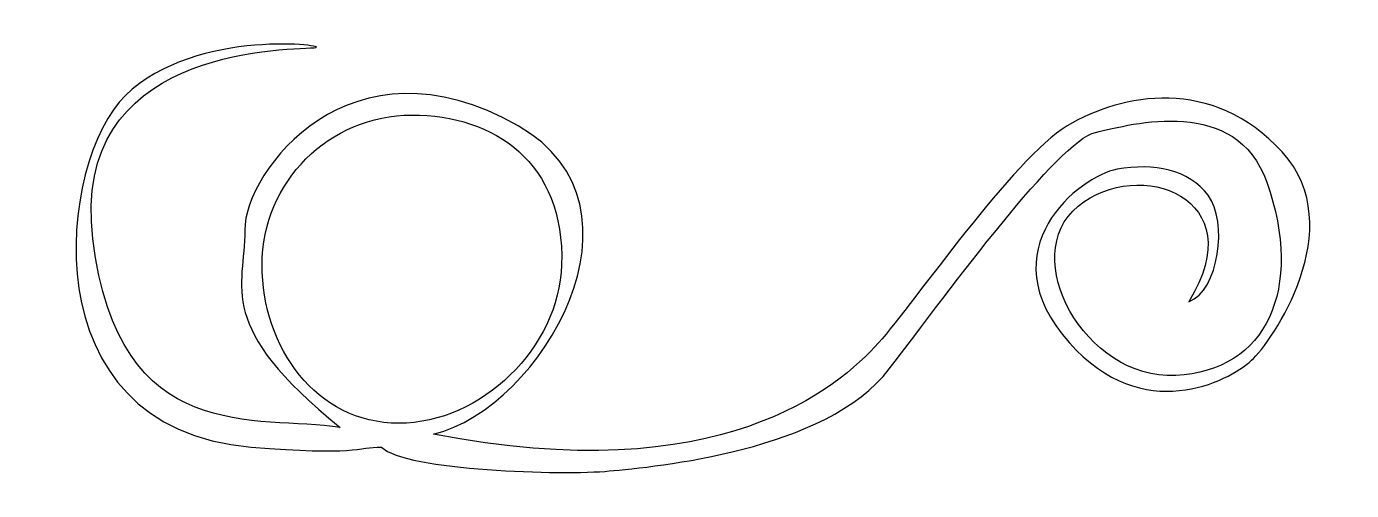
# Model space of a CAD drawing. Header units: centimetres. Extents: x -10.5 to 10.4, y -3.7 to 3.7.
import ezdxf

# ---------------------------------------------------------------- set-up
doc = ezdxf.new("R2010")
doc.units = ezdxf.units.CM
doc.header["$MEASUREMENT"] = 0
doc.layers.add('Camada 1', color=7, linetype='Continuous')

msp = doc.modelspace()

# ---------------------------------------------------------------- linework, layer by layer
at = {"layer": 'Camada 1'}
for points, knots in [([(-9.47032, 0.30848), (-9.06686, -3.01077), (-6.86756, -2.46565), (-5.566, -2.67113), (-5.566, -2.67113), (-7.55228, -1.06172), (-7.07307, -0.47977), (-7.07307, 0.44492), (-7.07307, 0.44492), (-7.07307, 1.36964), (-5.40826, 3.59793), (-2.75774, 2.08886), (-2.75774, 2.08886), (-0.53146, 0.82219), (-2.38087, -2.36291), (-4.09344, -2.77389), (-4.09344, -2.77389), (0.42736, -3.66448), (2.29966, -2.03782), (2.92778, -1.33546), (2.92778, -1.33546), (3.5097, -0.68527), (5.0509, 1.57512), (5.90739, 2.08886), (5.90739, 2.08886), (6.76388, 2.6026), (8.20188, 2.87711), (9.29797, 1.67788), (9.29797, 1.67788), (10.39409, 0.47945), (9.12501, -1.33144), (8.81836, -1.60999), (8.81836, -1.60999), (8.44149, -1.95194), (7.10579, -2.63745), (5.94149, -1.33546), (5.94149, -1.33546), (4.62545, 0.13509), (6.11286, 1.3014), (6.69484, 1.40414), (6.69484, 1.40414), (7.27676, 1.50688), (7.82506, 1.40414), (8.13325, 0.99316), (8.13325, 0.99316), (8.44149, 0.58218), (8.30467, -0.51351), (7.82506, -0.6853), (7.82506, -0.6853), (8.85249, 0.95864), (7.03761, 1.60962), (6.07833, 0.82216), (6.07833, 0.82216), (5.11911, 0.03434), (6.18112, -1.91824), (7.61953, -1.84921), (7.61953, -1.84921), (9.05799, -1.781), (9.64515, -0.47981), (9.05799, 1.19863), (9.05799, 1.19863), (8.57875, 2.56883), (6.93481, 2.12332), (6.35247, 1.98606), (6.35247, 1.98606), (5.77012, 1.84922), (4.09208, -0.4453), (3.0987, -1.7465), (3.0987, -1.7465), (2.10537, -3.04806), (-0.60012, -3.28767), (-1.31934, -3.3567), (-1.31934, -3.3567), (-2.03856, -3.42494), (-4.53858, -3.3567), (-4.91545, -2.97943), (-4.91545, -2.97943), (-5.29232, -2.97943), (-5.32643, -3.1167), (-6.97036, -2.97943), (-6.97036, -2.97943), (-10.51784, -2.68399), (-10.01166, 1.5521), (-8.95658, 2.56887), (-8.95658, 2.56887), (-7.82734, 3.65712), (-5.635, 3.34349), (-5.97695, 3.32179), (-5.97695, 3.32179), (-6.52522, 3.28808), (-9.83309, 3.29308), (-9.47032, 0.30848)], [0, 0, 0, 0, 0.04166667, 0.04166667, 0.04166667, 0.04166667, 0.08333333, 0.08333333, 0.08333333, 0.08333333, 0.125, 0.125, 0.125, 0.125, 0.16666667, 0.16666667, 0.16666667, 0.16666667, 0.20833333, 0.20833333, 0.20833333, 0.20833333, 0.25, 0.25, 0.25, 0.25, 0.29166667, 0.29166667, 0.29166667, 0.29166667, 0.33333333, 0.33333333, 0.33333333, 0.33333333, 0.375, 0.375, 0.375, 0.375, 0.41666667, 0.41666667, 0.41666667, 0.41666667, 0.45833333, 0.45833333, 0.45833333, 0.45833333, 0.5, 0.5, 0.5, 0.5, 0.54166667, 0.54166667, 0.54166667, 0.54166667, 0.58333333, 0.58333333, 0.58333333, 0.58333333, 0.625, 0.625, 0.625, 0.625, 0.66666667, 0.66666667, 0.66666667, 0.66666667, 0.70833333, 0.70833333, 0.70833333, 0.70833333, 0.75, 0.75, 0.75, 0.75, 0.79166667, 0.79166667, 0.79166667, 0.79166667, 0.83333333, 0.83333333, 0.83333333, 0.83333333, 0.875, 0.875, 0.875, 0.875, 0.91666667, 0.91666667, 0.91666667, 0.91666667, 1, 1, 1, 1]), ([(-4.64128, -2.60292), (-3.33609, -2.60292), (-2.11446, -1.40703), (-2.07263, -0.1025), (-2.07263, -0.1025), (-2.02101, 1.50749), (-3.13059, 2.26065), (-4.43578, 2.26065), (-4.43578, 2.26065), (-5.74097, 2.26065), (-6.79891, 1.20269), (-6.79891, -0.1025), (-6.79891, -0.1025), (-6.79891, -1.40769), (-5.94644, -2.60292), (-4.64128, -2.60292)], [0, 0, 0, 0, 0.2, 0.2, 0.2, 0.2, 0.4, 0.4, 0.4, 0.4, 0.6, 0.6, 0.6, 0.6, 1, 1, 1, 1])]:
    msp.add_open_spline(points, degree=3, knots=knots, dxfattribs=at)

doc.saveas('drawing.dxf')
